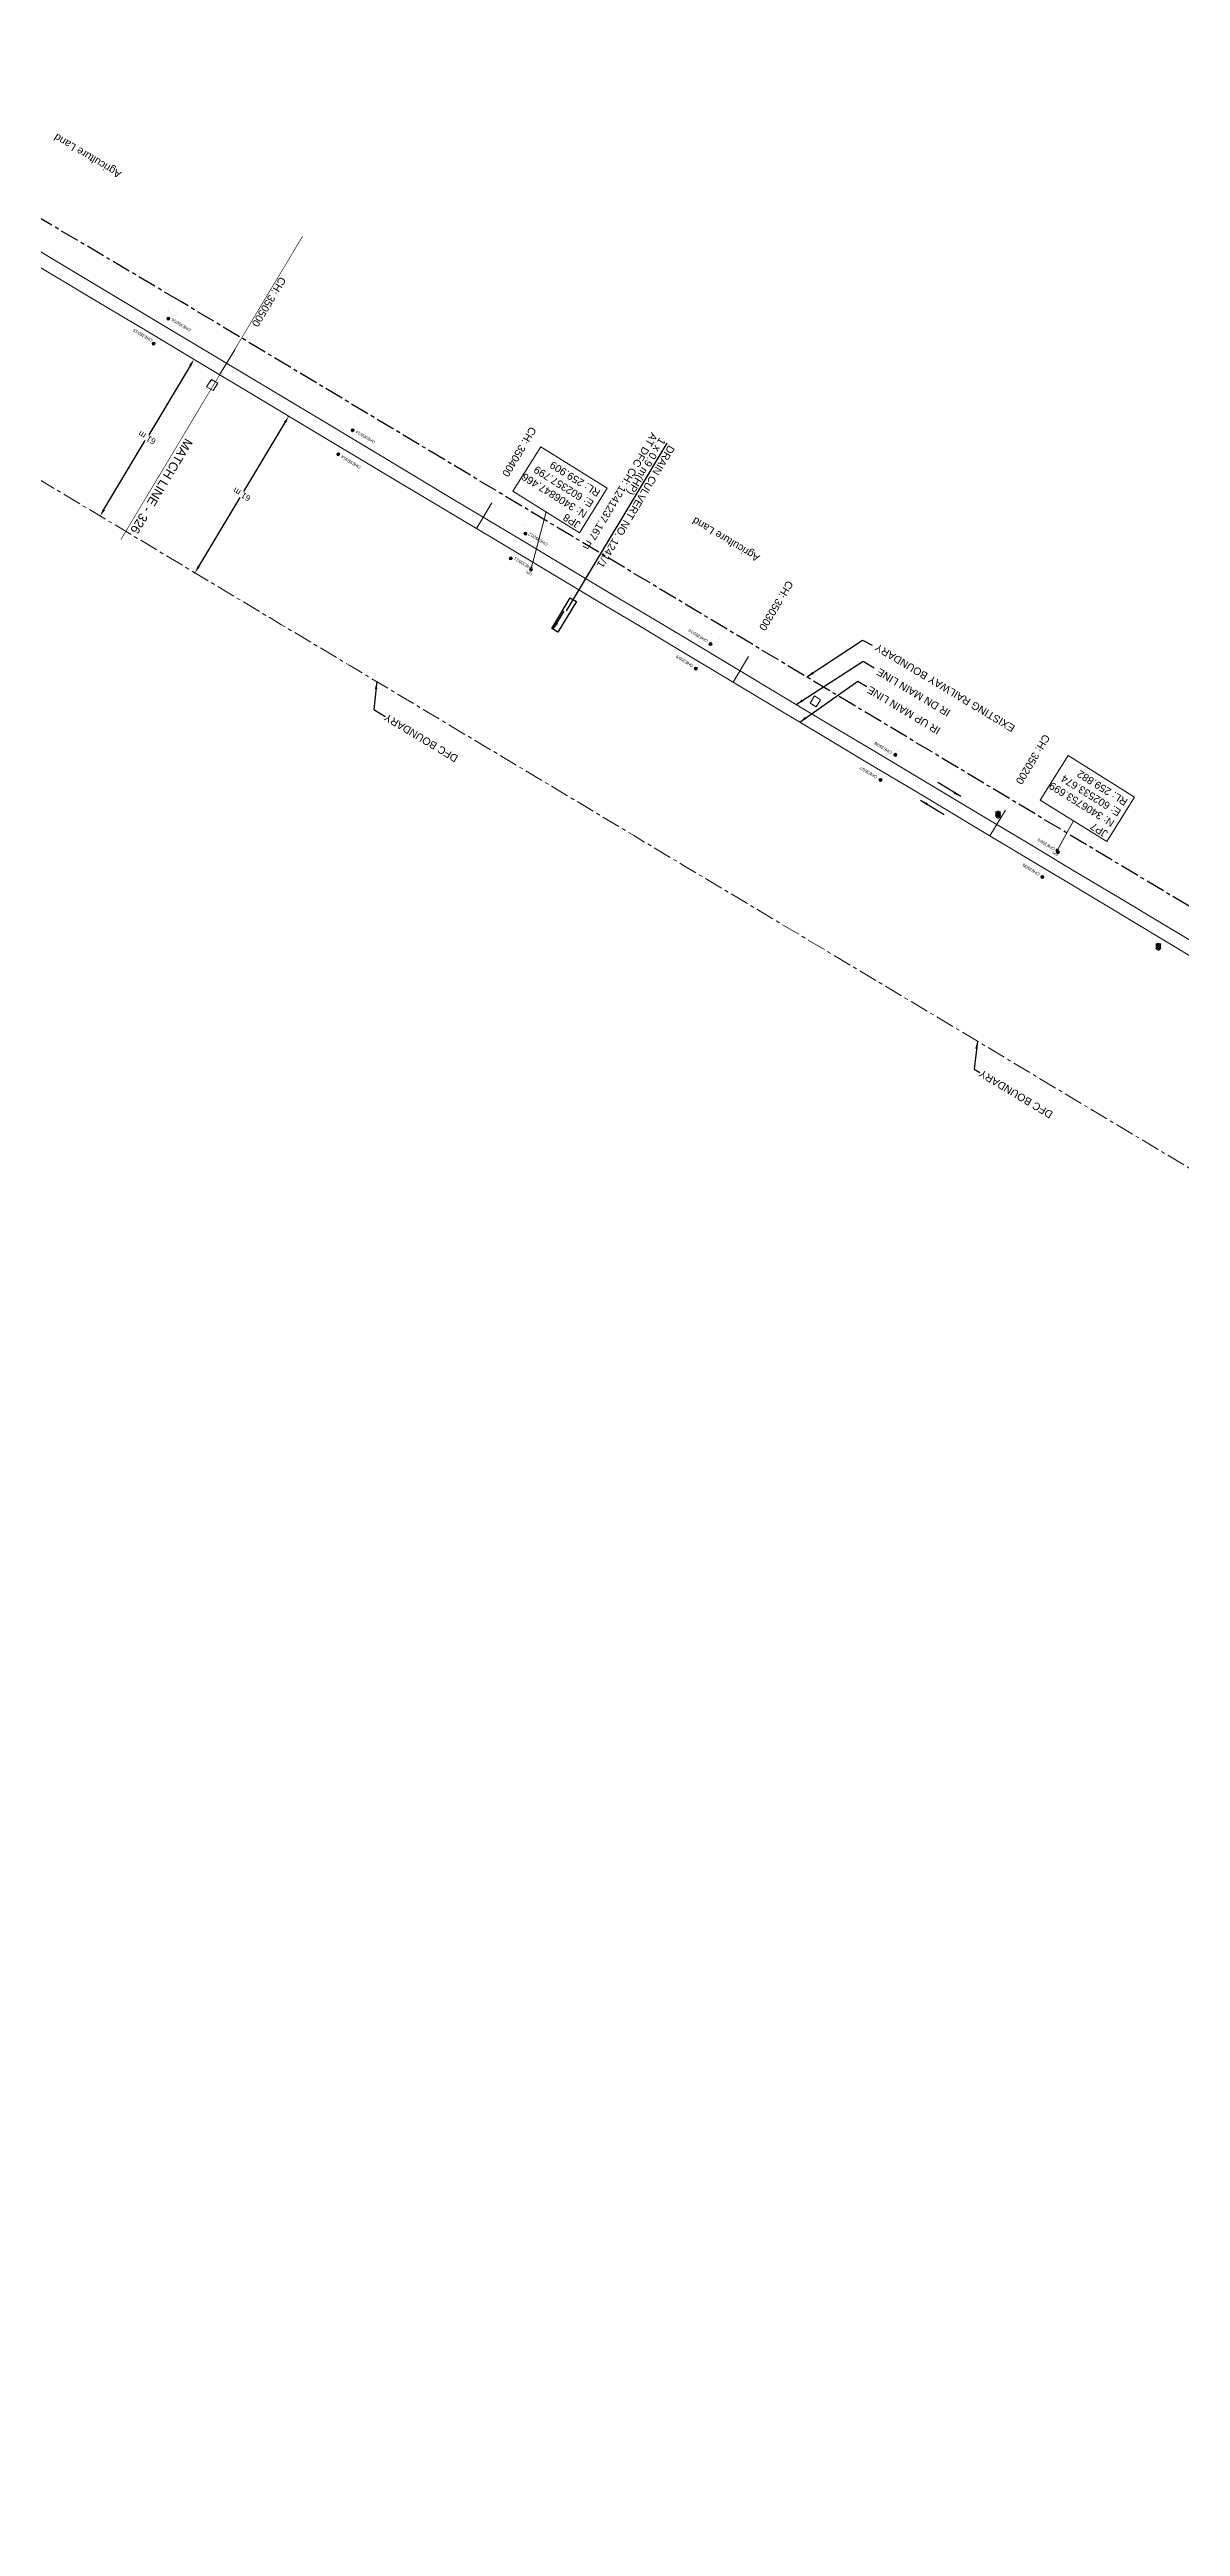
# Model space of a CAD drawing. Header units: metres. Extents: x 593168 to 611286, y 3401475 to 3412398.
# Drawn here: x 602197 to 602575, y 3406194 to 3407021 of the extents above; entities that cross this region are included whole.
import ezdxf
from ezdxf.enums import TextEntityAlignment as Align

# ---------------------------------------------------------------- set-up
doc = ezdxf.new("R2010")
doc.units = ezdxf.units.M
doc.header["$MEASUREMENT"] = 0
doc.linetypes.add('CENTER', pattern=[2, 1.25, -0.25, 0.25, -0.25])
doc.linetypes.add('PHANTOM2', pattern=[1.25, 0.625, -0.125, 0.125, -0.125, 0.125, -0.125])
doc.layers.get('Defpoints').update_dxf_attribs({"lineweight": 0})
for name, color, linetype, lineweight in [('DFCC BOUNDARY', 6, 'CENTER', 0), ('Existing IR Chainage', 7, 'Continuous', 0), ('Existing IR Track', 143, 'Continuous', 0), ('GPS', 251, 'Continuous', 0), ('OHE MAST', 8, 'Continuous', 0), ('OHE MAST TEXT', 8, 'Continuous', 0), ('Side Details', 251, 'Continuous', 0), ('Sign Board', 251, 'Continuous', 0), ('TOPOSTYLEREMARK', 251, 'Continuous', 0), ('Trolley Stand', 251, 'Continuous', 0)]:
    doc.layers.add(name, color=color, linetype=linetype, lineweight=lineweight)
for name, color, linetype in [('DRAIN CULVERT', 1, 'Continuous'), ('Existing Railway Boundary', 7, 'CENTER'), ('MATCH LINE', 7, 'Continuous')]:
    doc.layers.add(name, color=color, linetype=linetype)
doc.styles.get("Standard").update_dxf_attribs({"font": 'arial.ttf'})
doc.styles.add('street name', font='tahoma.ttf', dxfattribs={"height": 2})
doc.styles.add('Style-Arial', font='arial.ttf')
doc.dimstyles.new('ISO-25', dxfattribs={"dimtxt": 2.5, "dimasz": 2.5, "dimexe": 1.25, "dimexo": 0.625, "dimtad": 1, "dimtxsty": 'Standard', "dimcen": 2.5, "dimadec": 0, "dimazin": 0, "dimtfac": 1, "dimtmove": 0, "dimatfit": 3, "dimfxl": 1, "dimarcsym": 0})
doc.dimstyles.get("Standard").update_dxf_attribs({"dimtxt": 0.18, "dimasz": 0.18, "dimexe": 0.18, "dimexo": 0.0625, "dimgap": 0.09, "dimtad": 0, "dimtih": 1, "dimtoh": 1, "dimdec": 4, "dimzin": 0, "dimdsep": 46, "dimtxsty": 'Standard', "dimcen": 0.09, "dimadec": 0, "dimazin": 0, "dimtfac": 1, "dimtdec": 4, "dimtofl": 0, "dimtmove": 0, "dimatfit": 3, "dimfxl": 1, "dimtolj": 1, "dimtzin": 0, "dimarcsym": 0})

# ---------------------------------------------------------------- blocks, each defined once
blk = doc.blocks.new('SIG')
for color, points in [(1, [(-0.22, 0.42, 0.180295), (-0.01, 0.33, -0.00255), (0.01, 0.33, -0.00255), (0.02, 0.33, 0.180295), (0.23, 0.42, -0.002654), (0.25, 0.44, 0.184495), (0.33, 0.65, 1.000001), (-0.32, 0.65, 0.184495), (-0.24, 0.44, -0.002654)]), (2, [(0.23, -0.23, -0.002654), (0.25, -0.21, 0.184495), (0.33, 0.01, 1.000001), (-0.32, 0.01, 0.184495), (-0.24, -0.21, -0.002654), (-0.22, -0.23, 0.180295), (-0.01, -0.32, -0.00255), (0.01, -0.32, -0.00255), (0.02, -0.32, 0.180295)]), (3, [(0.23, -0.88, -0.002654), (0.25, -0.86, 0.184495), (0.33, -0.64, 1.000001), (-0.32, -0.64, 0.184495), (-0.24, -0.86, -0.002654), (-0.22, -0.88, 0.395599)])]:
    blk.add_hatch(color=color).paths.add_polyline_path(points)
for p, q in [((-0.31, 0.98), (-0.32, -0.9)), ((0.33, -0.9), (0.32, 0.98))]:
    blk.add_line(p, q)
for points in [[(-0.31, 0.98), (-0.81, 0.98, 0.198758), (-0.42, 0.41, 0.003814), (-0.31, 0.39, 0.003814)], [(-0.31, 0.33), (-0.81, 0.33, 0.198758), (-0.42, -0.23, 0.003727), (-0.32, -0.26, 0.003727)], [(0.32, 0.98), (0.82, 0.98, -0.198758), (0.44, 0.41, -0.003814), (0.32, 0.39, -0.003814)], [(0.32, 0.33), (0.82, 0.33, -0.198758), (0.44, -0.23, -0.003727), (0.33, -0.26, -0.003727)], [(-0.32, -0.32), (-0.81, -0.32, 0.198758), (-0.42, -0.88, 0.003639), (-0.32, -0.9)], [(0.33, -0.32), (0.82, -0.32, -0.198758), (0.44, -0.88, -0.003639), (0.33, -0.9)]]:
    blk.add_lwpolyline(points, format="xyb")
for centre, radius, start, end in [((0.01, 0.91), 0.324, 12.40488, 167.59512), ((0.01, 0.81), 0.357, 27.75781, 152.24219), ((0.01, -0.9), 0.324, 181.45715, 358.54285)]:
    blk.add_arc(centre, radius, start, end)
blk = doc.blocks.new('OHE MAST')
h = blk.add_hatch(color=253)
h.dxf.hatch_style = 1
edge = h.paths.add_edge_path()
edge.add_arc((0, 0), 0.514, 0, 360)
at = {"color": 253, "const_width": 0.01}
for points in [[(-1.03, -1.71), (0, 0)], [(-3.09, -2.23), (-2.32, -0.94), (0.26, -2.49), (-0.52, -3.77)]]:
    blk.add_lwpolyline(points, dxfattribs=at)
at = {"color": 253}
blk.add_circle((0, 0), 0.514, dxfattribs=at)
blk = doc.blocks.new('*D101')
at = {"layer": 'Defpoints', "color": 0, "linetype": 'ByBlock', "ltscale": 5, "transparency": 16777216}
for p in [(602245.25, 3406917.76), (602245.25, 3406917.76), (602213.9, 3406865.43)]:
    blk.add_point(p, dxfattribs=at)
at = {"layer": 'DFCC BOUNDARY', "color": 0, "linetype": 'ByBlock', "lineweight": -2, "ltscale": 5, "transparency": 16777216}
for p, q in [((602243.96, 3406915.62), (602230.16, 3406892.58)), ((602245.14, 3406917.82), (602245.14, 3406917.83)), ((602215.18, 3406867.58), (602228.98, 3406890.61)), ((602213.79, 3406865.5), (602213.79, 3406865.5))]:
    blk.add_line(p, q, dxfattribs=at)
at = {"layer": 'DFCC BOUNDARY', "color": 0, "linetype": 'ByBlock', "ltscale": 5, "transparency": 16777216}
for points in [[(602243.6, 3406915.83), (602244.32, 3406915.4), (602245.25, 3406917.76)], [(602214.82, 3406867.79), (602215.54, 3406867.36), (602213.9, 3406865.43)]]:
    blk.add_solid(points, dxfattribs=at)
at = {"layer": 'DFCC BOUNDARY', "color": 0, "linetype": 'ByBlock', "ltscale": 5, "transparency": 16777216, "insert": (602229.57, 3406891.6), "char_height": 2, "attachment_point": 5, "rotation": 149, "style": 'Style-Arial'}
blk.add_mtext('\\A1;61 m', dxfattribs=at)
blk = doc.blocks.new('TerminatorOpen_0.5')
at = {"color": 0, "linetype": 'ByBlock', "lineweight": -2}
for q in [(-1, 0.25), (-1, 0), (-1, -0.25)]:
    blk.add_line((0, 0), q, dxfattribs=at)
blk = doc.blocks.new('*D102')
at = {"layer": 'Defpoints', "color": 0, "linetype": 'ByBlock', "ltscale": 5, "transparency": 16777216}
for p in [(602276.39, 3406899.1), (602276.94, 3406898.76), (602245.02, 3406846.78)]:
    blk.add_point(p, dxfattribs=at)
at = {"layer": 'DFCC BOUNDARY', "color": 0, "linetype": 'ByBlock', "lineweight": -2, "ltscale": 5, "transparency": 16777216}
for p, q in [((602276.5, 3406899.03), (602277.05, 3406898.7)), ((602275.66, 3406896.62), (602261.85, 3406873.59)), ((602246.86, 3406848.59), (602260.67, 3406871.62)), ((602245.13, 3406846.72), (602245.68, 3406846.39))]:
    blk.add_line(p, q, dxfattribs=at)
at = {"layer": 'DFCC BOUNDARY', "color": 0, "linetype": 'ByBlock', "ltscale": 5, "transparency": 16777216}
for points in [[(602275.3, 3406896.84), (602276.02, 3406896.41), (602276.94, 3406898.76)], [(602246.5, 3406848.81), (602247.22, 3406848.38), (602245.57, 3406846.45)]]:
    blk.add_solid(points, dxfattribs=at)
at = {"layer": 'DFCC BOUNDARY', "color": 0, "linetype": 'ByBlock', "ltscale": 5, "transparency": 16777216, "insert": (602261.26, 3406872.61), "char_height": 2, "attachment_point": 5, "rotation": 149, "style": 'Style-Arial'}
blk.add_mtext('\\A1;61 m', dxfattribs=at)
blk = doc.blocks.new('GPS')
at = {"const_width": 0.0279}
blk.add_lwpolyline([(0.56, -0.56), (-0.56, -0.56), (-0.56, 0.56), (0.56, 0.56)], close=True, dxfattribs=at)
blk.add_lwpolyline([(0.33, -0.33), (-0.33, -0.33), (-0.33, 0.33), (0.33, 0.33)], close=True)
at = {"style": 'street name'}
blk.add_text('GPS', height=0.868, rotation=180, dxfattribs=at).set_placement((1.07, -0.84, -111.29))

msp = doc.modelspace()

# ---------------------------------------------------------------- linework, layer by layer
at = {"layer": 'DFCC BOUNDARY', "ltscale": 5, "flags": 128}
msp.add_lwpolyline([(602647.7208, 3406653.5383), (602626.6516, 3406618.3556), (602625.5805, 3406618.9982), (602611.1663, 3406627.6057), (602596.216, 3406636.5335), (602582.5302, 3406644.7469), (602568.9277, 3406652.9103), (602552.3295, 3406662.8333), (602536.3002, 3406672.4162), (602520.5809, 3406681.8447), (602505.0492, 3406691.1608), (602490.4216, 3406699.9116), (602475.8003, 3406708.6586), (602457.241, 3406719.757), (602438.4392, 3406731.0003), (602423.8153, 3406739.7577), (602408.864, 3406748.7122), (602392.2261, 3406758.6842), (602375.1982, 3406768.8897), (602363.6657, 3406775.7943), (602351.4914, 3406783.083), (602335.8361, 3406792.4539), (602319.9244, 3406801.9787), (602297.3716, 3406815.4363), (602274.3314, 3406829.2051), (602254.6485, 3406841.0081), (602235.3909, 3406852.5562), (602216.7277, 3406863.7367), (602198.6689, 3406874.5552), (602176.9567, 3406887.5198), (602155.5265, 3406900.3159), (602154.6798, 3406900.8228), (602175.5337, 3406935.6333), (602160.0051, 3406944.9303), (602143.5523, 3406954.7809), (602128.2101, 3406963.9475), (602112.3641, 3406973.4149), (602096.6485, 3406982.8462), (602080.6999, 3406992.4172), (602064.4521, 3407002.1395), (602047.7153, 3407012.1542), (602032.8721, 3407021.0407), (602017.6437, 3407030.1578), (602002.1142, 3407039.4564), (601986.1202, 3407049.033), (601973.6769, 3407056.4909), (601960.9086, 3407064.1435), (601944.1732, 3407074.1285), (601927.3741, 3407084.1514), (601906.8472, 3407096.4415), (601886.4643, 3407108.6456), (601861.6498, 3407123.4596), (601846.2482, 3407132.7021), (601831.1142, 3407141.784), (601813.6892, 3407152.1752), (601796.819, 3407162.2357), (601779.3481, 3407172.7246), (601762.3524, 3407182.9283), (601759.5179, 3407184.6179), (601758.4136, 3407182.7394), (601745.8285, 3407190.2413), (601730.5285, 3407199.3615), (601715.7626, 3407208.1913), (601701.0965, 3407216.9614), (601684.5348, 3407226.9036), (601667.9815, 3407236.8409), (601651.0738, 3407246.9555), (601634.3282, 3407256.9731), (601616.8023, 3407267.4338), (601599.6778, 3407277.6548), (601584.1867, 3407286.8622), (601569.1257, 3407295.8142), (601552.032, 3407306.0817), (601535.2402, 3407316.1678), (601518.1811, 3407326.4177), (601501.2869, 3407336.5686), (601484.4898, 3407346.5568), (601467.9521, 3407356.3908), (601452.0029, 3407365.9137), (601421.449, 3407384.1568), (601420.948, 3407384.4587), (601406.0517, 3407393.4343), (601389.5488, 3407403.301), (601381.5204, 3407408.1011), (601358.7309, 3407421.7832), (601344.5292, 3407430.3151), (601328.2198, 3407440.1976), (601315.5488, 3407447.8754), (601317.2433, 3407450.7097)], dxfattribs=at)
at = {"layer": 'DRAIN CULVERT'}
msp.add_lwpolyline([(602369.7731, 3406833.7262), (602403.3331, 3406889.7202)], dxfattribs=at)
msp.add_lwpolyline([(602366.8971, 3406826.5934), (602364.8385, 3406827.8272), (602370.977, 3406838.069), (602373.0355, 3406836.8352)], close=True, dxfattribs=at)
at = {"layer": 'Existing IR Chainage', "color": 7, "linetype": 'Continuous', "lineweight": 13, "flags": 128}
for points in [[(602258.9745, 3406921.1935), (602253.8354, 3406912.6151)], [(602344.7602, 3406869.8386), (602339.636, 3406861.2512)], [(602430.5816, 3406818.4716), (602425.4407, 3406809.8942)], [(602516.379, 3406767.1182), (602511.2451, 3406758.5366)]]:
    msp.add_lwpolyline(points, dxfattribs=at)
at = {"layer": 'Existing IR Track', "flags": 128}
for points in [[(602585.9204, 3406719.0155), (602569.6896, 3406728.7252), (602554.2484, 3406737.9854), (602538.7576, 3406747.2754), (602524.0277, 3406756.0859), (602509.1737, 3406764.9705), (602490.8351, 3406775.9335), (602472.399, 3406786.9547), (602457.4405, 3406795.9118), (602442.4103, 3406804.9119), (602425.8653, 3406814.817), (602409.3396, 3406824.7105), (602397.2745, 3406831.9334), (602385.0508, 3406839.2511), (602369.4418, 3406848.598), (602353.4498, 3406858.174), (602330.9202, 3406871.6451), (602308.1956, 3406885.2527), (602288.3208, 3406897.1666), (602268.3804, 3406909.1198), (602250.369, 3406919.8959), (602232.2626, 3406930.729), (602210.5488, 3406943.7631), (602188.875, 3406956.7732)], [(602583.6304, 3406715.1903), (602567.6391, 3406724.7505), (602551.9577, 3406734.1563), (602536.3959, 3406743.4904), (602521.7381, 3406752.2593), (602507.1168, 3406761.0063), (602488.548, 3406772.1103), (602469.7462, 3406783.3537), (602455.1549, 3406792.0915), (602440.2065, 3406801.0443), (602423.5853, 3406811.0062), (602406.5572, 3406821.2119), (602395, 3406828.1313), (602382.8257, 3406835.42), (602367.1654, 3406844.7939), (602351.2185, 3406854.3398), (602328.6292, 3406867.8192), (602305.6628, 3406881.5438), (602286.0197, 3406893.323), (602266.7622, 3406904.871), (602248.0761, 3406916.0653), (602229.9796, 3406926.9063), (602208.2296, 3406939.8935), (602186.83, 3406952.6713)]]:
    msp.add_lwpolyline(points, dxfattribs=at)
at = {"layer": 'Existing Railway Boundary', "ltscale": 5}
msp.add_lwpolyline([(604659.1105, 3405488.9196), (604078.9713, 3405836.4599), (604053.7197, 3405852.8891), (604008.7617, 3405879.07), (603965.992, 3405903.6866), (603879.3631, 3405955.5229), (603819.4348, 3405990.9528), (603774.7746, 3406017.0313), (603733.1508, 3406042.3903), (603560.5086, 3406145.88), (603432.2214, 3406222.5824), (603260.3606, 3406325.2533), (603217.2858, 3406350.9488), (603149.6048, 3406392.0932), (603105.6815, 3406417.8676), (603069.1801, 3406440.6415), (603025.1915, 3406466.172), (602981.7573, 3406492.1818), (602834.6145, 3406580.8964), (602723.556, 3406647.6315), (602240.837, 3406937.0674), (602116.2948, 3407010.7668)], dxfattribs=at)
at = {"layer": 'MATCH LINE', "linetype": 'PHANTOM2', "ltscale": 15, "const_width": 0.2}
msp.add_lwpolyline([(602281.5178, 3406958.8241), (602220.8427, 3406857.5417)], dxfattribs=at)
at = {"layer": 'TOPOSTYLEREMARK'}
for p, q in [((602357.799, 3406847.466), (602362.9611, 3406866.7891)), ((602533.674, 3406753.699), (602539.1556, 3406763.5821))]:
    msp.add_line(p, q, dxfattribs=at)
at = {"layer": 'TOPOSTYLEREMARK', "linetype": 'Continuous'}
for points in [[(602383.3455, 3406874.6872), (602374.0719, 3406859.8464), (602351.8504, 3406873.7319), (602361.1239, 3406888.5727)], [(602559.54, 3406771.4801), (602550.2664, 3406756.6393), (602528.0449, 3406770.5248), (602537.3185, 3406785.3657)]]:
    msp.add_lwpolyline(points, close=True, dxfattribs=at)
at = {"layer": 'Trolley Stand'}
msp.add_polyline3d([(602251.075, 3406911.032, 260.296), (602249.477, 3406908.624, 260.27), (602251.713, 3406907.336, 260.318), (602253.2495, 3406909.8104, 0), (602251.075, 3406911.032, 260.296)], dxfattribs=at)
msp.add_polyline3d([(602453.1472, 3406801.6383, 260.3528), (602451.1739, 3406802.9079, 260.3878), (602452.5889, 3406805.3074, 260.3718), (602454.5625, 3406804.0377, 260.3718)], close=True, dxfattribs=at)

# ---------------------------------------------------------------- block references
at = {"layer": 'GPS', "rotation": 329}
for p in [(602357.799, 3406847.466), (602533.674, 3406753.699)]:
    msp.add_blockref('GPS', p, dxfattribs=at)
at = {"layer": 'OHE MAST', "rotation": 180}
for p in [(602236.6759, 3406931.3803), (602236.6759, 3406931.3803), (602231.747, 3406923.0217), (602231.747, 3406923.0217), (602298.2567, 3406894.0741), (602298.2567, 3406894.0741), (602293.4615, 3406886.026), (602293.4615, 3406886.026), (602356.0123, 3406859.547), (602356.0123, 3406859.547), (602351.116, 3406851.2643), (602351.116, 3406851.2643), (602417.8601, 3406822.6444), (602417.8601, 3406822.6444), (602412.955, 3406814.429), (602412.955, 3406814.429), (602479.6231, 3406785.6356), (602479.6231, 3406785.6356), (602474.6729, 3406777.2377), (602474.6729, 3406777.2377), (602533.9351, 3406753.1207), (602533.9351, 3406753.1207), (602528.7645, 3406744.8333), (602528.7645, 3406744.8333)]:
    msp.add_blockref('OHE MAST', p, dxfattribs=at)
at = {"layer": 'Sign Board', "xscale": 0.999707826989537, "yscale": 0.999707826989537, "zscale": 0.999707826989537}
for p in [(602513.9423, 3406765.6368, 260.3388), (602567.5055, 3406721.471, 260.3848)]:
    msp.add_blockref('SIG', p, dxfattribs=at)

# ---------------------------------------------------------------- texts
at = {"layer": 'DFCC BOUNDARY', "linetype": 'Continuous', "ltscale": 5}
for p in [(602309.1654, 3406798.4897, 613.7163), (602507.905, 3406679.508, 613.7163)]:
    msp.add_text('DFC BOUNDARY', height=2.5, rotation=149, dxfattribs=at).set_placement(p, align=Align.MIDDLE_RIGHT)
at = {"layer": 'DRAIN CULVERT'}
for s, p in [('AT DFC CH: 1241237.167 m', (602398.1709, 3406893.485)), ('DRAIN CULVERT NO. 1241/1', (602403.9079, 3406889.3172)), ('1 x 0.9 m(HP)', (602400.862, 3406891.7994))]:
    msp.add_text(s, height=2.5, rotation=239.0235596, dxfattribs=at).set_placement(p)
at = {"layer": 'Existing IR Chainage', "color": 7, "lineweight": 0, "char_height": 2.5, "attachment_point": 6, "line_spacing_factor": 0.60036, "style": 'Style-Arial'}
for s, insert, rotation in [('CH: 350500', (602265.5125, 3406928.9519), 239.0755121), ('CH: 350400', (602349.1688, 3406878.853), 239.174897), ('CH: 350300', (602435.0077, 3406827.4774), 239.0636793), ('CH: 350200', (602520.7977, 3406776.1276), 239.1104711)]:
    msp.add_mtext(s, dxfattribs=dict(at, insert=insert, rotation=rotation))
at = {"layer": 'Existing IR Track', "color": 7, "lineweight": -3}
for s, p in [('IR DN MAIN LINE', (602473.6842, 3406813.6977)), ('IR UP MAIN LINE', (602470.5256, 3406807.6837))]:
    msp.add_text(s, height=2.5, rotation=149, dxfattribs=at).set_placement(p, align=Align.MIDDLE_RIGHT)
at = {"layer": 'Existing Railway Boundary', "linetype": 'Continuous', "ltscale": 5}
msp.add_text('EXISTING RAILWAY BOUNDARY', height=2.5, rotation=149, dxfattribs=at).set_placement((602473.7911, 3406822.9297, 613.7163), align=Align.RIGHT)
at = {"layer": 'MATCH LINE', "linetype": 'Continuous'}
msp.add_text('MATCH LINE - 326', height=3, rotation=239.0346667, dxfattribs=at).set_placement((602242.413, 3406891.6234))
at = {"layer": 'OHE MAST TEXT'}
for s, p in [('OHE350/16', (602244.3534, 3406927.8175, 259.928)), ('OHE350/15', (602231.5475, 3406924.3217, 260.094)), ('OHE350/14', (602305.9339, 3406890.3359, 260.149)), ('OHE350/14', (602301.0864, 3406881.9995, 260.043)), ('OHE350/12', (602363.6107, 3406856.2086, 260.206)), ('OHE350/11', (602358.7873, 3406847.9974, 259.959)), ('OHE350/10', (602417.1126, 3406823.9805, 260.118)), ('OHE350/9', (602412.2249, 3406815.6748, 260.155)), ('OHE350/8', (602478.5726, 3406786.7169, 260.302)), ('OHE350/7', (602473.6495, 3406778.4871, 259.938)), ('OHE350/6', (602533.0864, 3406754.4552, 260.191)), ('OHE350/5', (602528.0101, 3406746.0684, 259.997))]:
    msp.add_text(s, height=1, rotation=149, dxfattribs=at).set_placement(p)
at = {"layer": 'Side Details'}
for p in [(602221.2293, 3406980.2175, 156.3202), (602434.5452, 3406852.1088, 156.3202)]:
    msp.add_text('Agriculture Land', height=2.5, rotation=149, dxfattribs=at).set_placement(p)
at = {"layer": 'TOPOSTYLEREMARK', "linetype": 'Continuous', "char_height": 2.5, "width": 29.790251, "attachment_point": 2, "rotation": 148}
for s, insert in [('\\pxql;JP8\\PN: 3406847.466\\PE: 602357.799\\PRL: 259.909', (602360.7202, 3406868.9697)), ('\\pxql;JP7\\PN: 3406753.699\\PE: 602533.674\\PRL: 259.882', (602536.9147, 3406765.7626))]:
    msp.add_mtext(s, dxfattribs=dict(at, insert=insert))

# ---------------------------------------------------------------- dimensions: what is measured, and where the dimension line sits
at = {"layer": 'DFCC BOUNDARY', "linetype": 'ByBlock', "ltscale": 5}
for p1, p2, distance, picture, middle in [((602213.8981, 3406865.4318), (602245.2465, 3406917.7604), 0.0009, '*D101', (602229.5715, 3406891.5966)), ((602245.0197, 3406846.7822), (602276.391, 3406899.097), -0.6456, '*D102', (602261.259, 3406872.6076))]:
    dim = msp.add_aligned_dim(p1=p1, p2=p2, distance=distance, dimstyle='Standard', override={"dimtxt": 2, "dimasz": 2.5, "dimexe": 0.125, "dimexo": 0.125, "dimgap": 0.125, "dimtad": 1, "dimtih": 0, "dimtoh": 0, "dimdec": 3, "dimzin": 11, "dimpost": ' m', "dimtxsty": 'Style-Arial', "dimsah": 1, "dimadec": 4, "dimazin": 3, "dimtmove": 2, "dimatfit": 1, "dimldrblk": 'TerminatorOpen_0.5', "dimfrac": 2, "dimtzin": 11}, dxfattribs=at)
    dim.commit()
    dim.dimension.update_dxf_attribs({"geometry": picture, "text_midpoint": middle, "text_rotation": 149})

# ---------------------------------------------------------------- leaders
at = {"layer": 'DFCC BOUNDARY', "linetype": 'Continuous', "lineweight": 0, "ltscale": 5}
for points in [[(602306.3645, 3406810.1052), (602305.3316, 3406800.7943), (602309.1654, 3406798.4897)], [(602507.021, 3406689.9712), (602505.9881, 3406680.6603), (602507.905, 3406679.508)]]:
    msp.add_leader(points, dimstyle='ISO-25', override={"dimtxt": 3, "dimasz": 2.5, "dimgap": 0.625, "dimtad": 0, "dimdec": 3, "dimzin": 2, "dimtdec": 3}, dxfattribs=at)
at = {"layer": 'DRAIN CULVERT'}
msp.add_leader([(602365.2895, 3406827.5825, 0.011), (602368.9945, 3406833.5847, -0.0165)], dimstyle='ISO-25', override={"dimtxt": 3, "dimasz": 2.5, "dimgap": 0.625, "dimtad": 0, "dimdec": 3, "dimzin": 2, "dimtdec": 3}, dxfattribs=at)
at = {"layer": 'Existing IR Track', "color": 7, "lineweight": -3}
for points, override in [([(602446.51, 3406802.4571, 1137.655), (602468.8983, 3406816.8879, 1137.655), (602472.4953, 3406814.6631, 1137.655)], {"dimtxt": 3, "dimasz": 2.5, "dimgap": 0.625, "dimtad": 0, "dimdec": 3, "dimzin": 2, "dimtdec": 3}), ([(602447.6807, 3406796.5679, 1137.655), (602467.139, 3406810.213, 1137.655), (602470.1118, 3406808.4345, 1137.655)], {"dimtxt": 3, "dimasz": 2.5, "dimgap": 0.625, "dimtad": 0, "dimdec": 3, "dimzin": 2, "dimtdec": 3}), ([(602501.4991, 3406771.664), (602493.8176, 3406776.3789)], {"dimtxt": 3, "dimasz": 2.5, "dimtad": 0, "dimdec": 3, "dimzin": 2, "dimtdec": 3}), ([(602488.0626, 3406770.4586), (602495.9005, 3406765.7002)], {"dimtxt": 3, "dimasz": 2.5, "dimtad": 0, "dimdec": 3, "dimzin": 2, "dimtdec": 3})]:
    msp.add_leader(points, dimstyle='ISO-25', override=override, dxfattribs=at)
at = {"layer": 'Existing Railway Boundary', "linetype": 'Continuous', "ltscale": 5}
msp.add_leader([(602450.0238, 3406811.6401), (602468.6401, 3406823.9998), (602471.8739, 3406822.2431)], dimstyle='ISO-25', override={"dimtxt": 3, "dimasz": 2.5, "dimgap": 0.625, "dimtad": 0, "dimdec": 3, "dimzin": 2, "dimtdec": 3}, dxfattribs=at)

doc.saveas('drawing.dxf')
